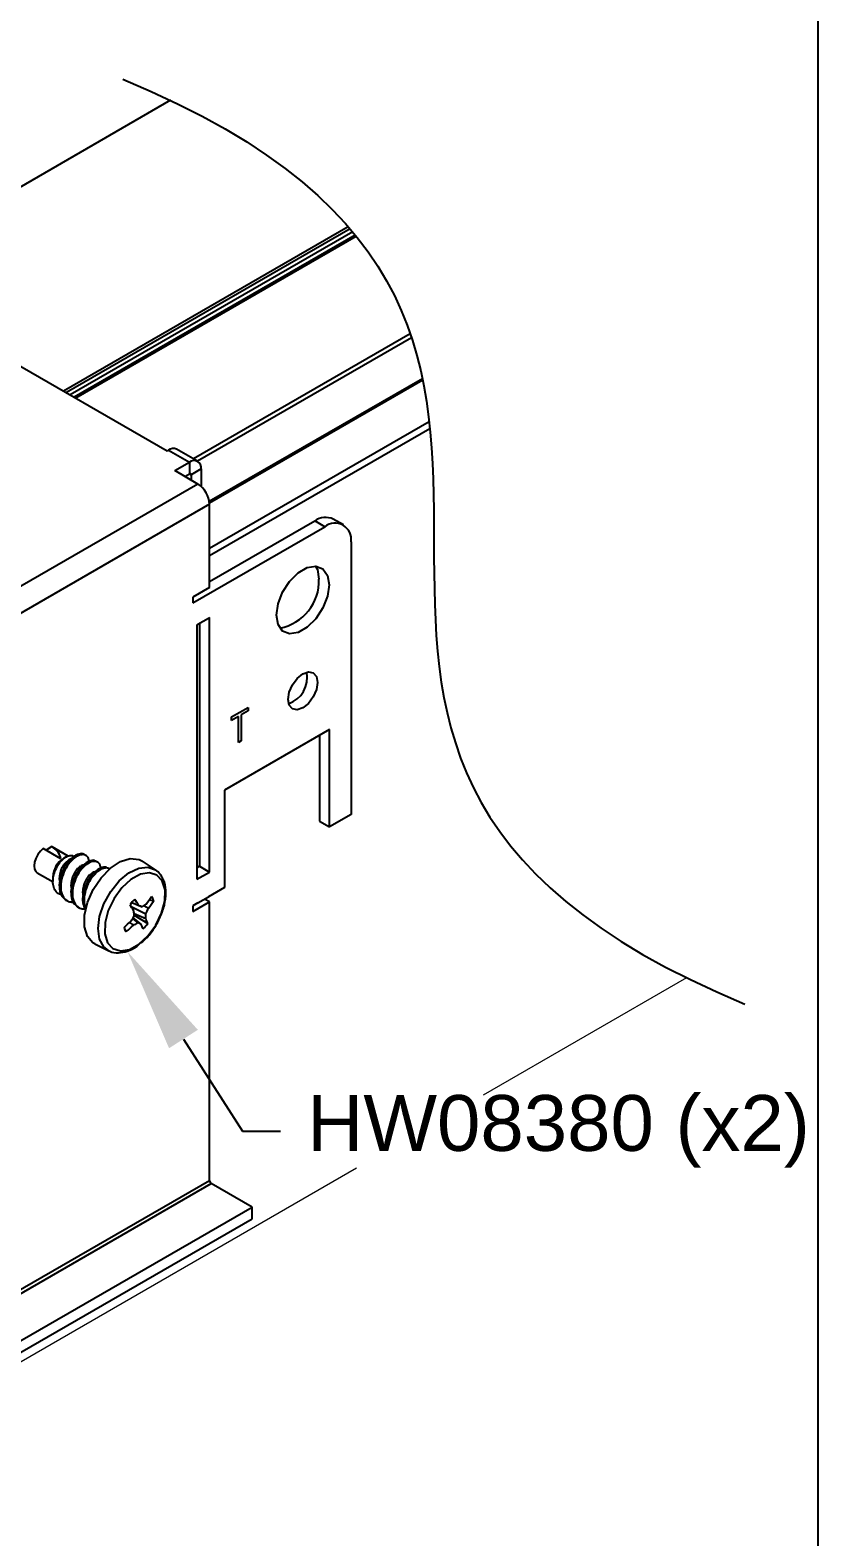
# Model space of a CAD drawing. Extents: x 0 to 10.8, y -12.4 to 0.
# Drawn here: x 8.11 to 10.76, y -9.75 to -4.68 of the extents above; entities that cross this region are included whole.
import ezdxf
from ezdxf import colors
from ezdxf.entities.mleader import LeaderData, LeaderLine
from ezdxf.math import Vec2, Vec3

# ---------------------------------------------------------------- set-up
doc = ezdxf.new("R2010")
doc.units = 0
doc.header["$LTSCALE"] = 0.5
doc.header["$MEASUREMENT"] = 0
for name, color, linetype in [('Dimension', 10, 'CONTINUOUS'), ('FAB DWG', 221, 'CONTINUOUS'), ('Hardware', 242, 'CONTINUOUS'), ('Housing', 150, 'CONTINUOUS'), ('Mounting', 4, 'CONTINUOUS')]:
    doc.layers.add(name, color=color, linetype=linetype)
doc.layers.add('Text-Unprinted', color=131, linetype='CONTINUOUS', plot=False)
doc.styles.get("Standard").update_dxf_attribs({"font": 'arial.ttf'})

msp = doc.modelspace()

# ---------------------------------------------------------------- linework, layer by layer
at = {"layer": 'Dimension', "transparency": 16777216}
msp.add_open_spline([(8.4227, -4.8424), (9.4655, -5.2722), (9.4698, -6.4002), (9.474, -7.5281), (10.5169, -7.958)], degree=3, dxfattribs=at)
at = {"layer": 'Hardware', "transparency": 16777216}
for p, q in [((8.2135, -7.4685), (8.1542, -7.4342)), ((8.1827, -7.4274), (8.1639, -7.4398)), ((8.1846, -7.4283), (8.1827, -7.4274)), ((8.2386, -7.4594), (8.1846, -7.4283)), ((8.2313, -7.4623), (8.2226, -7.4674)), ((8.2977, -7.4574), (8.2928, -7.4546)), ((8.337, -7.4801), (8.3321, -7.4772)), ((8.3758, -7.5025), (8.3714, -7.4999)), ((8.532, -7.5054), (8.4888, -7.4766)), ((8.134, -7.516), (8.1871, -7.5467)), ((8.1868, -7.5294), (8.1868, -7.5456)), ((8.2305, -7.6079), (8.2354, -7.6107)), ((8.5108, -7.6071), (8.5262, -7.6099)), ((8.2698, -7.6306), (8.2746, -7.6334)), ((8.45, -7.629), (8.4995, -7.654)), ((8.4519, -7.6162), (8.4869, -7.6307)), ((8.4523, -7.6158), (8.4753, -7.6254)), ((8.4599, -7.6526), (8.4995, -7.67)), ((8.4603, -7.6586), (8.5061, -7.6869)), ((8.4934, -7.6263), (8.5085, -7.6354)), ((8.428, -7.7052), (8.4338, -7.7141)), ((8.4444, -7.6838), (8.4578, -7.6926)), ((8.4549, -7.6702), (8.4731, -7.6839)), ((8.4563, -7.6678), (8.4832, -7.6884)), ((8.3279, -7.7553), (8.3745, -7.7783))]:
    msp.add_line(p, q, dxfattribs=at)
at = {"layer": 'Hardware', "transparency": 16777216, "flags": 128}
for points in [[(8.1542, -7.4342), (8.1444, -7.4432), (8.1358, -7.4545), (8.1292, -7.4672), (8.1249, -7.4804), (8.1235, -7.4929), (8.125, -7.5037), (8.1292, -7.5119), (8.134, -7.516)], [(8.3026, -7.7301), (8.2927, -7.6983), (8.2929, -7.659), (8.303, -7.6157), (8.3222, -7.5724), (8.3489, -7.5327), (8.3805, -7.5003), (8.4144, -7.478), (8.4474, -7.4678), (8.4767, -7.4706), (8.4888, -7.4766)], [(8.3742, -7.7781), (8.358, -7.7656), (8.3437, -7.7392), (8.3389, -7.704), (8.344, -7.6631), (8.3585, -7.6202), (8.3812, -7.5791), (8.4101, -7.5434), (8.4425, -7.5163), (8.4756, -7.5002), (8.5065, -7.4965), (8.5322, -7.5055)], [(8.3707, -7.7514), (8.3888, -7.7714), (8.4141, -7.7792), (8.4442, -7.7742), (8.4762, -7.7567), (8.5068, -7.7286), (8.5332, -7.6925), (8.5526, -7.652), (8.5633, -7.611), (8.5642, -7.5736), (8.5551, -7.5435), (8.537, -7.5235), (8.5117, -7.5156), (8.4816, -7.5207), (8.4496, -7.5381), (8.419, -7.5663), (8.3926, -7.6024), (8.3732, -7.6429), (8.3625, -7.6838), (8.3616, -7.7212), (8.3707, -7.7514)], [(8.3279, -7.7553), (8.3216, -7.7516), (8.3026, -7.7301)]]:
    msp.add_lwpolyline(points, dxfattribs=at)
at = {"layer": 'Hardware', "transparency": 16777216}
for centre, radius, start, end in [((8.2627, -7.5318), 0.0759, 121.8556, 178.1497), ((8.538, -7.6888), 0.1126, 132.3975, 144.4471), ((8.0666, -7.8853), 0.4844, 32.454, 35.2675), ((8.11, -7.322), 0.4921, 322.5671, 326.1456), ((8.1633, -7.3777), 0.4308, 323.2582, 327.3799), ((8.4939, -7.6185), 0.0333, 14.8179, 42.0315), ((7.787, -8.047), 0.7838, 30.9693, 32.7251), ((7.9698, -7.3839), 0.5633, 328.4842, 330.5796), ((7.9769, -7.6926), 0.4847, 3.7847, 5.785), ((6.181, -12.6219), 5.4981, 65.2025, 65.3358), ((8.2504, -7.2756), 0.4267, 303.6693, 305.9326), ((8.0636, -7.4321), 0.4892, 333.0283, 335.4475), ((8.1708, -7.6609), 0.3288, 358.4034, 1.1939), ((8.049, -7.2688), 0.5731, 311.1673, 314.3997), ((8.4585, -7.6918), 0.0333, 194.8179, 222.0315), ((8.124, -7.3433), 0.4831, 309.8761, 313.6946), ((8.2664, -7.341), 0.4004, 298.5525, 301.0774), ((8.7409, -7.0939), 0.6479, 245.5803, 246.5626), ((8.1981, -7.8237), 0.3156, 22.1777, 25.3983), ((8.4145, -7.6215), 0.1126, 312.3975, 324.4471), ((8.3034, -7.7561), 0.2141, 18.8563, 23.7053)]:
    msp.add_arc(centre, radius, start, end, dxfattribs=at)
msp.add_ellipse((8.1392, -7.4606), major_axis=(0.0734, -0.0214), ratio=0.636923, start_param=0.2745, end_param=1.131356, dxfattribs=at)
for points, knots in [([(8.2127, -7.4782), (8.2161, -7.4747), (8.2234, -7.4671), (8.2353, -7.4595), (8.2465, -7.4567), (8.254, -7.4577), (8.2563, -7.4612), (8.2568, -7.462)], [0, 0, 0, 0, 0.198403, 0.437384, 0.679844, 0.928294, 1, 1, 1, 1]), ([(8.2924, -7.4552), (8.2919, -7.4546), (8.2879, -7.4501), (8.2739, -7.4516), (8.254, -7.4613), (8.241, -7.4764), (8.2345, -7.4839)], [0, 0, 0, 0, 0.044871, 0.357334, 0.682909, 1, 1, 1, 1]), ([(8.3083, -7.4782), (8.308, -7.4746), (8.3071, -7.4637), (8.2966, -7.4548), (8.2793, -7.4537), (8.2587, -7.4643), (8.2458, -7.4793), (8.2394, -7.4867)], [0, 0, 0, 0, 0.108019, 0.333276, 0.55139, 0.778656, 1, 1, 1, 1]), ([(8.2149, -7.5887), (8.2141, -7.5887), (8.2072, -7.5887), (8.1976, -7.5809), (8.1885, -7.5657), (8.1858, -7.5451), (8.1891, -7.5224), (8.1975, -7.5001), (8.2064, -7.4858), (8.2118, -7.4793), (8.2127, -7.4782)], [0, 0, 0, 0, 0.022297, 0.194605, 0.355817, 0.515108, 0.674685, 0.823565, 0.970151, 1, 1, 1, 1]), ([(8.2225, -7.4891), (8.2192, -7.4947), (8.2127, -7.5061), (8.2087, -7.5259), (8.2075, -7.5397), (8.2096, -7.5448), (8.2097, -7.545)], [0, 0, 0, 0, 0.326901, 0.662879, 0.984838, 1, 1, 1, 1]), ([(8.2345, -7.4839), (8.2289, -7.4927), (8.2175, -7.5106), (8.2085, -7.5424), (8.2074, -7.5718), (8.2148, -7.5958), (8.2258, -7.6036), (8.2309, -7.6073)], [0, 0, 0, 0, 0.203832, 0.413117, 0.613974, 0.821409, 1, 1, 1, 1]), ([(8.2394, -7.4867), (8.2338, -7.4955), (8.2223, -7.5134), (8.2134, -7.5451), (8.2122, -7.5749), (8.2205, -7.5988), (8.2357, -7.6138), (8.2494, -7.6146), (8.2554, -7.615)], [0, 0, 0, 0, 0.170918, 0.346408, 0.514831, 0.68877, 0.862709, 1, 1, 1, 1]), ([(8.2558, -7.4702), (8.2546, -7.4694), (8.2514, -7.4675), (8.2433, -7.4705), (8.2331, -7.4777), (8.2259, -7.4854), (8.2225, -7.4891)], [0, 0, 0, 0, 0.181246, 0.465442, 0.746856, 1, 1, 1, 1]), ([(8.2946, -7.4923), (8.2943, -7.492), (8.2922, -7.4894), (8.2841, -7.4906), (8.273, -7.4974), (8.2614, -7.511), (8.2521, -7.529), (8.248, -7.5485), (8.2468, -7.5624), (8.2488, -7.5675), (8.2489, -7.5677)], [0, 0, 0, 0, 0.02279, 0.1813023, 0.3467171, 0.5076626, 0.6686081, 0.8340228, 0.9925351, 1, 1, 1, 1]), ([(8.2738, -7.5066), (8.2682, -7.5154), (8.2567, -7.5332), (8.2478, -7.565), (8.2467, -7.5945), (8.2541, -7.6184), (8.2651, -7.6263), (8.2702, -7.63)], [0, 0, 0, 0, 0.203832, 0.413117, 0.613974, 0.821409, 1, 1, 1, 1]), ([(8.2787, -7.5094), (8.2731, -7.5182), (8.2616, -7.5361), (8.2527, -7.5678), (8.2515, -7.5976), (8.2598, -7.6215), (8.2749, -7.6364), (8.2887, -7.6373), (8.2947, -7.6376)], [0, 0, 0, 0, 0.170918, 0.346408, 0.514831, 0.68877, 0.862709, 1, 1, 1, 1]), ([(8.3317, -7.4779), (8.3312, -7.4773), (8.3272, -7.4727), (8.3132, -7.4743), (8.2933, -7.4839), (8.2803, -7.4991), (8.2738, -7.5066)], [0, 0, 0, 0, 0.044871, 0.357334, 0.682909, 1, 1, 1, 1]), ([(8.3476, -7.5008), (8.3473, -7.4973), (8.3464, -7.4864), (8.3359, -7.4775), (8.3186, -7.4764), (8.298, -7.4869), (8.2851, -7.502), (8.2787, -7.5094)], [0, 0, 0, 0, 0.108019, 0.333276, 0.55139, 0.778656, 1, 1, 1, 1]), ([(8.3338, -7.515), (8.3336, -7.5147), (8.3315, -7.512), (8.3234, -7.5133), (8.3123, -7.5201), (8.3007, -7.5337), (8.2914, -7.5517), (8.2873, -7.5712), (8.2861, -7.585), (8.2881, -7.5902), (8.2882, -7.5904)], [0, 0, 0, 0, 0.02279, 0.1813023, 0.3467171, 0.5076626, 0.6686081, 0.8340228, 0.9925351, 1, 1, 1, 1]), ([(8.371, -7.5005), (8.3705, -7.5), (8.3665, -7.4954), (8.3525, -7.4969), (8.3326, -7.5066), (8.3195, -7.5218), (8.3131, -7.5293)], [0, 0, 0, 0, 0.044871, 0.357334, 0.682909, 1, 1, 1, 1]), ([(8.3758, -7.5034), (8.3753, -7.5028), (8.3714, -7.4982), (8.3573, -7.4998), (8.3374, -7.5094), (8.3244, -7.5246), (8.318, -7.5321)], [0, 0, 0, 0, 0.044871, 0.357334, 0.682909, 1, 1, 1, 1]), ([(8.5552, -7.5342), (8.5533, -7.5296), (8.5482, -7.5176), (8.538, -7.5106), (8.5318, -7.5063)], [0, 0, 0, 0, 0.387348, 1, 1, 1, 1]), ([(8.3131, -7.5293), (8.3075, -7.5381), (8.296, -7.556), (8.2872, -7.5875), (8.2855, -7.6168), (8.2917, -7.6309), (8.2947, -7.6376)], [0, 0, 0, 0, 0.254588, 0.515987, 0.766859, 1, 1, 1, 1]), ([(8.318, -7.5321), (8.3123, -7.5409), (8.3008, -7.5588), (8.2922, -7.5903), (8.2902, -7.6167), (8.2952, -7.6286), (8.2971, -7.6331)], [0, 0, 0, 0, 0.276721, 0.560845, 0.833527, 1, 1, 1, 1]), ([(8.4786, -7.7555), (8.4858, -7.7498), (8.5036, -7.7358), (8.528, -7.7041), (8.5496, -7.665), (8.5637, -7.6235), (8.5683, -7.5834), (8.5656, -7.5526), (8.5576, -7.5386), (8.5552, -7.5342)], [0, 0, 0, 0, 0.111292, 0.273121, 0.434693, 0.59683, 0.760397, 0.926473, 1, 1, 1, 1]), ([(8.3745, -7.7772), (8.3759, -7.7783), (8.3849, -7.7851), (8.4074, -7.7867), (8.4377, -7.7811), (8.4623, -7.7699), (8.4754, -7.7583), (8.4786, -7.7555)], [0, 0, 0, 0, 0.051195, 0.329793, 0.608903, 0.904587, 1, 1, 1, 1])]:
    msp.add_open_spline(points, degree=3, knots=knots, dxfattribs=at)
at = {"layer": 'Housing', "linetype": 'Continuous', "lineweight": 25, "transparency": 16777216}
for p, q in [((8.5827, -4.9131), (7.5543, -5.5068)), ((9.1815, -5.3391), (8.2227, -5.8926)), ((9.1876, -5.3463), (8.232, -5.898)), ((9.1962, -5.3564), (8.245, -5.9055)), ((9.205, -5.3671), (8.2586, -5.9134)), ((9.2057, -5.368), (8.2598, -5.914)), ((9.2084, -5.3714), (8.2641, -5.9165)), ((9.39, -5.6995), (8.6597, -6.1212)), ((9.3947, -5.7136), (8.6741, -6.1295)), ((9.4312, -5.851), (8.7134, -6.2653)), ((9.4321, -5.8555), (8.714, -6.2701)), ((9.4539, -5.9964), (8.7143, -6.4234)), ((9.4563, -6.0195), (8.7143, -6.4479))]:
    msp.add_line(p, q, dxfattribs=at)
at = {"layer": 'Housing', "lineweight": 20, "transparency": 16777216, "extrusion": (-1.66533e-16, 0.816497, 0.57735)}
for p, q in [((10.3202, -7.8695), (9.6355, -8.2648)), ((9.2086, -8.5113), (7.1672, -9.6899))]:
    msp.add_line(p, q, dxfattribs=at)
at = {"layer": 'Mounting', "linetype": 'Continuous', "lineweight": 25, "transparency": 16777216}
for p, q in [((7.4753, -5.4611), (8.5713, -6.0939)), ((8.5713, -6.0939), (8.5755, -6.0914)), ((8.5755, -6.0914), (8.6462, -6.1323)), ((8.6741, -6.1295), (8.6034, -6.0887)), ((8.5967, -6.1608), (8.6462, -6.1323)), ((8.6462, -6.1323), (8.6462, -6.1713)), ((8.6748, -6.2059), (8.5967, -6.1608)), ((8.6305, -6.1803), (8.6462, -6.1713)), ((8.6462, -6.1713), (8.6519, -6.1746)), ((8.6857, -6.155), (8.6519, -6.1746)), ((8.6519, -6.1746), (8.6519, -6.1926)), ((8.6857, -6.155), (8.6857, -6.2139)), ((8.6748, -6.2059), (7.2606, -7.0223)), ((8.7143, -6.2742), (7.3, -7.0906)), ((8.7143, -6.5544), (8.7143, -6.2742)), ((8.7143, -6.5349), (9.0685, -6.3303)), ((9.1023, -6.3499), (9.0685, -6.3303)), ((9.1648, -6.3437), (9.131, -6.3242)), ((8.6579, -6.6064), (9.1023, -6.3499)), ((9.1907, -6.4009), (9.1907, -7.3195)), ((8.7143, -6.5544), (8.6579, -6.5869)), ((8.6579, -6.5869), (8.6579, -6.6064)), ((8.6748, -6.6783), (8.6713, -6.6803)), ((8.6713, -6.6803), (8.6713, -7.5377)), ((8.6748, -6.6783), (8.7102, -6.6579)), ((8.6799, -6.6754), (8.6799, -7.4937)), ((8.7137, -6.6558), (8.7102, -6.6579)), ((8.7137, -7.5132), (8.7137, -6.6558)), ((8.7884, -6.9909), (8.8441, -6.9588)), ((8.8118, -6.989), (8.7884, -7.0025)), ((8.7884, -7.0025), (8.7884, -6.9909)), ((8.8118, -7.0765), (8.8118, -6.989)), ((8.8441, -6.9704), (8.8207, -6.9839)), ((8.8207, -6.9839), (8.8207, -7.0714)), ((8.8441, -6.9588), (8.8441, -6.9704)), ((9.1182, -7.0331), (8.7647, -7.2372)), ((9.0844, -7.0526), (9.0844, -7.3418)), ((9.1182, -7.3614), (9.1182, -7.0331)), ((8.8207, -7.0714), (8.8118, -7.0765)), ((8.7647, -7.2372), (8.7647, -7.5655)), ((9.0844, -7.3418), (9.1182, -7.3614)), ((9.1907, -7.3195), (9.1182, -7.3614)), ((8.6799, -7.4937), (8.6713, -7.4987)), ((8.6713, -7.5377), (8.7137, -7.5132)), ((8.6799, -7.4937), (8.7137, -7.5132)), ((8.6579, -7.6466), (8.7143, -7.6141)), ((8.6748, -7.6173), (8.7102, -7.5969)), ((8.7143, -7.6141), (8.6974, -7.6043)), ((8.7647, -7.5655), (8.7102, -7.5969)), ((8.7143, -8.5533), (8.7143, -7.6141)), ((8.6748, -7.6173), (8.6579, -7.6271)), ((8.6579, -7.6271), (8.6579, -7.6466)), ((8.7143, -8.5533), (7.3, -9.3698)), ((7.3057, -9.3796), (8.7199, -8.5631)), ((8.8572, -8.6424), (8.7199, -8.5631)), ((7.443, -9.4588), (8.8572, -8.6424)), ((8.8572, -8.6814), (8.8572, -8.6424)), ((7.443, -9.4979), (8.8572, -8.6814))]:
    msp.add_line(p, q, dxfattribs=at)
at = {"layer": 'Mounting', "linetype": 'Continuous', "lineweight": 25, "transparency": 16777216, "flags": 128}
for points in [[(9.1165, -6.5458), (9.1111, -6.5838), (9.0958, -6.6234), (9.0723, -6.6597), (9.0434, -6.6885), (9.0127, -6.7062), (8.9839, -6.7108), (8.9604, -6.7016), (8.945, -6.6797), (8.9397, -6.6479), (8.945, -6.6099), (8.9604, -6.5703), (8.9839, -6.534), (9.0127, -6.5052), (9.0434, -6.4875), (9.0723, -6.483), (9.0958, -6.4922), (9.1111, -6.514), (9.1165, -6.5458)], [(9.0713, -6.4829), (9.0773, -6.4945), (9.0827, -6.5263)], [(9.0776, -6.8745), (9.0738, -6.8985), (9.0631, -6.9233), (9.047, -6.9449), (9.0281, -6.9602), (9.0091, -6.9668), (8.9931, -6.9637), (8.9824, -6.9513), (8.9786, -6.9316), (8.9824, -6.9076), (8.9931, -6.8828), (9.0091, -6.8612), (9.0281, -6.8459), (9.047, -6.8393), (9.0631, -6.8424), (9.0738, -6.8548), (9.0776, -6.8745)]]:
    msp.add_lwpolyline(points, dxfattribs=at)
at = {"layer": 'Mounting', "linetype": 'Continuous', "lineweight": 25, "transparency": 16777216}
for centre, radius, start, end in [((8.5918, -6.1143), 0.0281, 65.6919, 125.6179), ((8.6616, -6.1511), 0.0244, 350.7857, 129.203), ((8.6484, -6.174), 0.00349, 350.785, 129.2006), ((8.6286, -6.2781), 0.0858, 2.6055, 57.3946), ((9.1051, -6.3815), 0.0629, 65.6933, 125.6173), ((9.1368, -6.3922), 0.0546, 350.7854, 129.2035), ((8.9206, -6.532), 0.1622, 280.8107, 2.0175), ((8.9492, -6.8575), 0.0942, 289.4121, 10.5933), ((8.7265, -8.5528), 0.0123, 182.6054, 237.3946)]:
    msp.add_arc(centre, radius, start, end, dxfattribs=at)
at = {"layer": 'Text-Unprinted', "ltscale": 0.5, "transparency": 16777216}
msp.add_lwpolyline([(0, 0), (10.7627, 0), (10.7627, -12.3857), (0, -12.3857)], close=True, dxfattribs=at)

# ---------------------------------------------------------------- leaders
at = {"layer": 'FAB DWG', "transparency": 16777216}
ml = msp.add_multileader_mtext('Standard', dxfattribs=at)
ml.set_content('HW08380 (x2)', color=256)
ml.set_leader_properties()
ml.build(insert=Vec2(0, 0))
ml.multileader.update_dxf_attribs({"dogleg_length": 0.36, "arrow_head_size": 0.35})
ctx = ml.context
ctx.base_point, ctx.char_height, ctx.arrow_head_size, ctx.landing_gap_size, ctx.plane_origin = Vec3(8.9527, -8.3865), 0.188, 0.35, 0.09, Vec3(16.3161, 2.2532)
notes = []
notes.append((ctx, [(1, (1, 1, 0), (8.8249, -8.3865), (1, 0), 0.1278, [(0, [(8.4377, -7.7811)], 0, [])])]))
ctx.mtext.insert, ctx.mtext.flow_direction = Vec3(9.0427, -8.2648), 5
ml = msp.add_multileader_mtext('Standard', dxfattribs=at)
ml.set_content('"SG" MUST BE FACING \\PTOWARDS CONNECTION', color=256)
ml.set_leader_properties()
ml.build(insert=Vec2(0, 0))
ml.multileader.update_dxf_attribs({"dogleg_length": 0.36, "arrow_head_size": 0.35})
ctx = ml.context
ctx.base_point, ctx.char_height, ctx.arrow_head_size, ctx.landing_gap_size, ctx.plane_origin = Vec3(5.7744, -9.9313), 0.25, 0.35, 0.09, Vec3(7.2203, -13.6762)
notes.append((ctx, [(1, (1, 1, 0), (5.4144, -9.9313), (1, 0), 0.36, [(1, [(4.637, -9.9586), (7.5016, -8.2745)], 0, [])])]))
ctx.mtext.insert, ctx.mtext.flow_direction = Vec3(5.8644, -9.8042), 5
for ctx, leaders in notes:
    for number, flags, end, landing, length, lines in leaders:
        leader = LeaderData()
        leader.index, (leader.has_last_leader_line, leader.has_dogleg_vector, leader.attachment_direction) = number, flags
        leader.last_leader_point, leader.dogleg_vector, leader.dogleg_length = Vec3(end), Vec3(landing), length
        for number, points, colour, breaks in lines:
            line = LeaderLine()
            line.index, line.vertices, line.color, line.breaks = number, Vec3.list(points), colors.encode_raw_color(colour), breaks
            leader.lines.append(line)
        ctx.leaders.append(leader)

doc.saveas('drawing.dxf')
